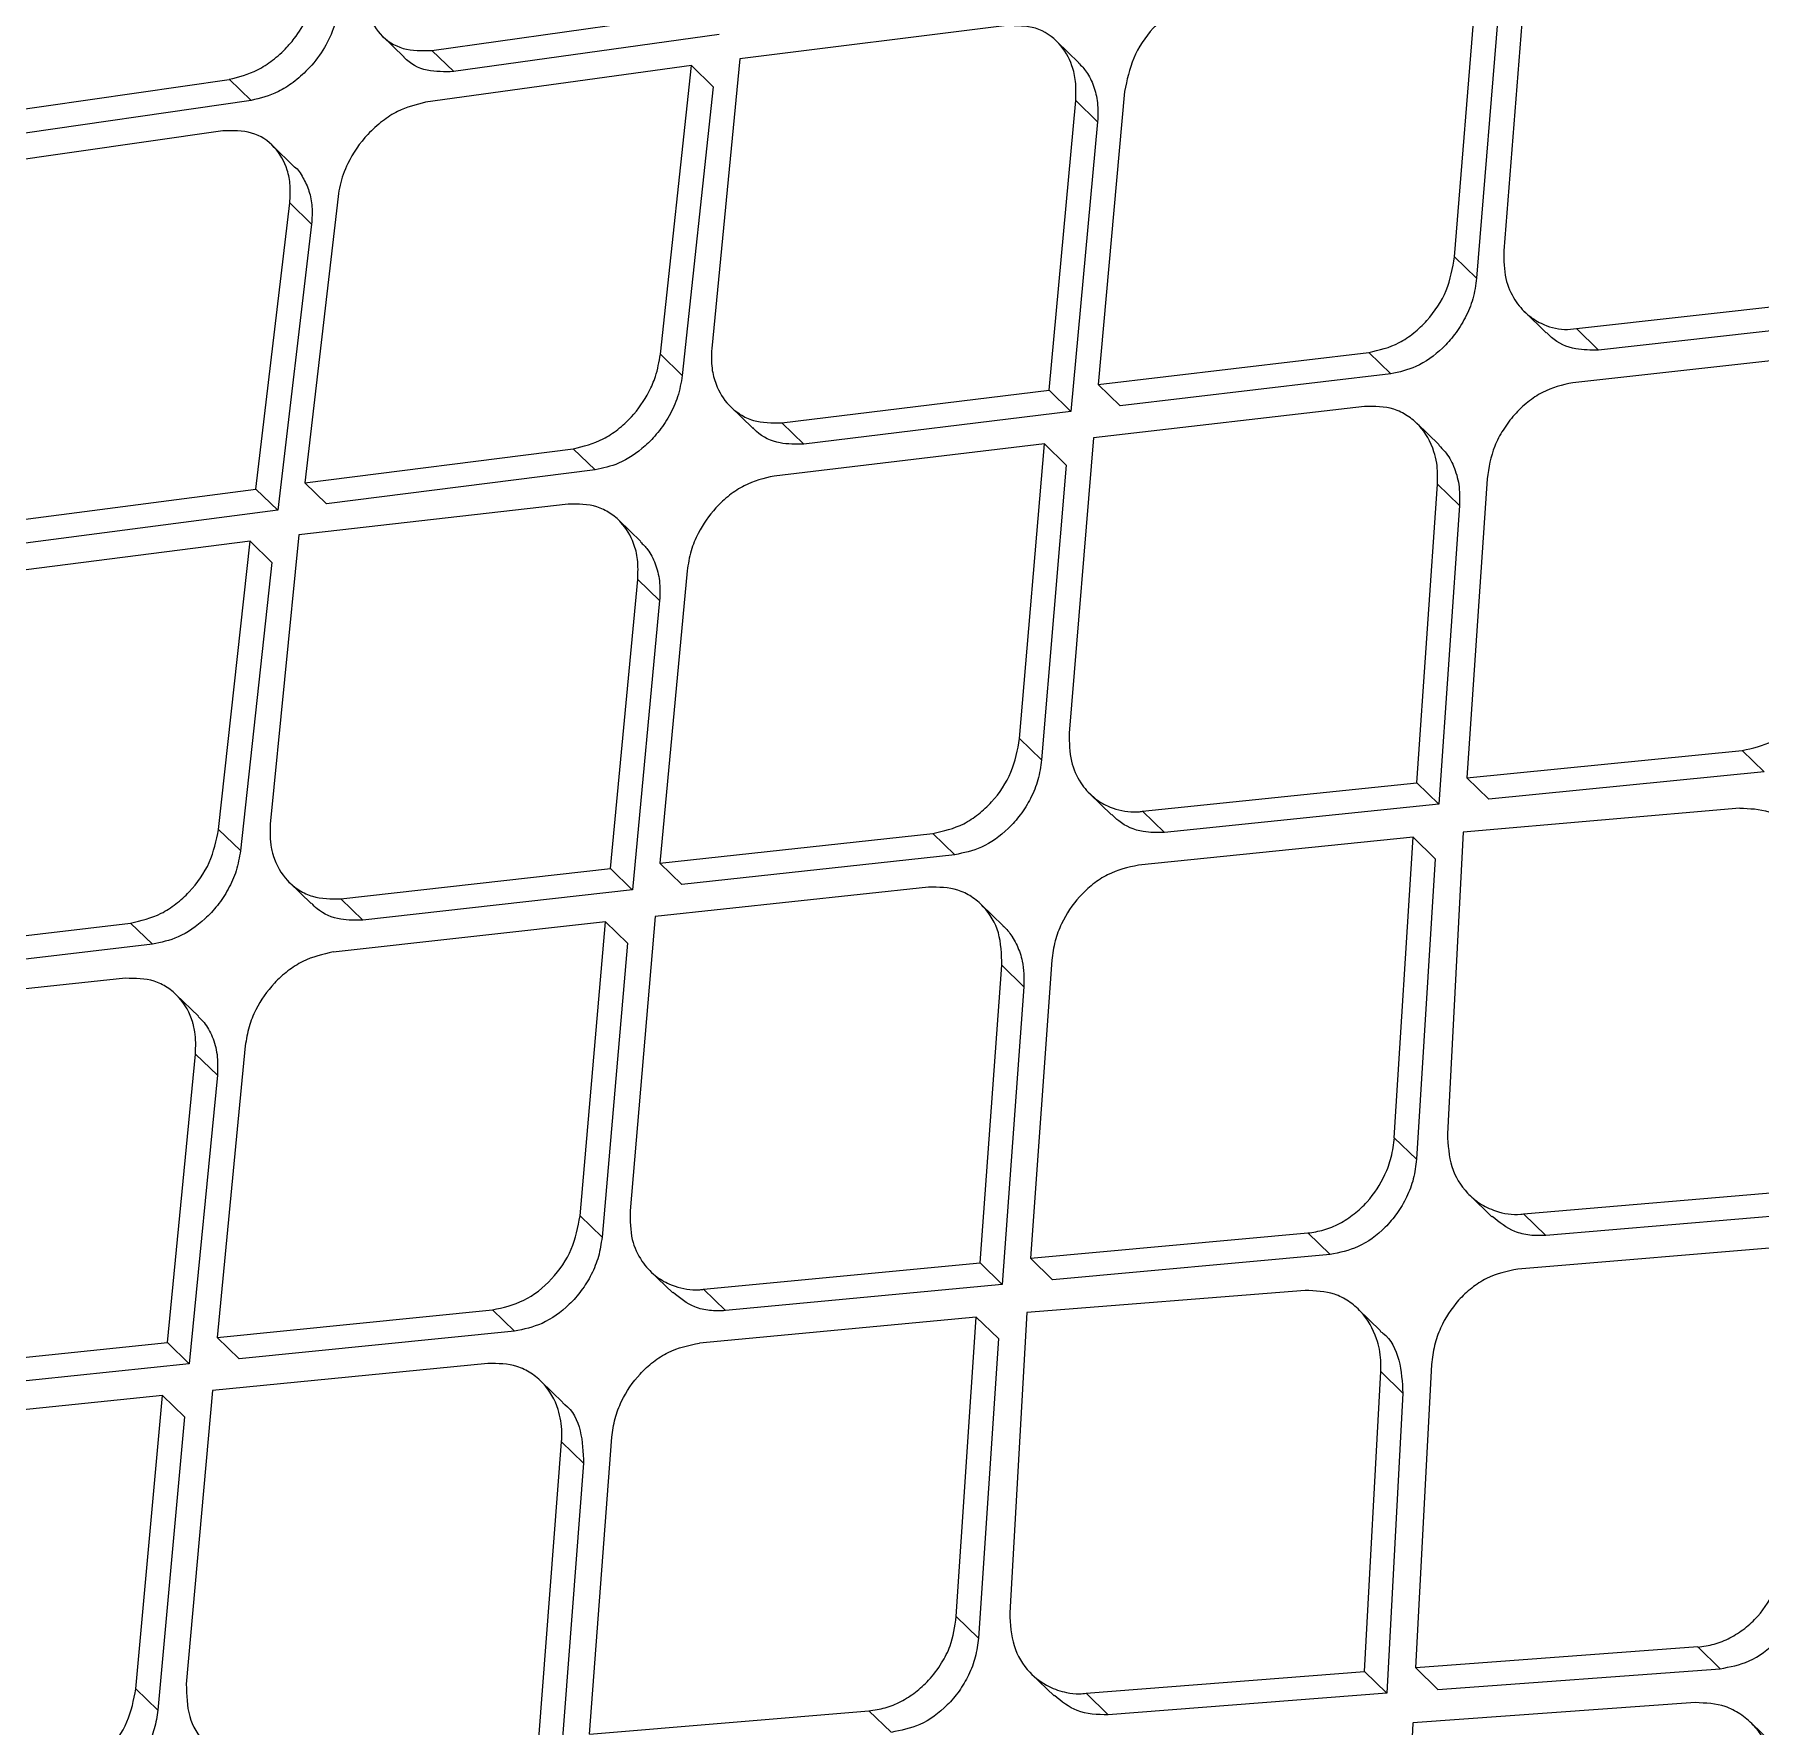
# Model space of a CAD drawing. Extents: x 400 to 501, y 484 to 634.
# Drawn here: x 489.293 to 490.242, y 519.491 to 520.421 of the extents above; entities that cross this region are included whole.
import ezdxf

# ---------------------------------------------------------------- set-up
doc = ezdxf.new("R2010")
doc.units = 0
doc.header["$MEASUREMENT"] = 0
doc.layers.add('DIM', color=3, linetype='Continuous')
doc.layers.add('GEOMETRY', color=3, linetype='Continuous', lineweight=25)

# ---------------------------------------------------------------- blocks, each defined once
blk = doc.blocks.new('2026 GRANDEE')
at = {"layer": 'GEOMETRY', "ltscale": 16}
for p, q in [((39.64885, -76.54115), (39.66204, -76.37862)), ((39.68883, -76.3752), (39.6759, -76.53796)), ((39.67411, -76.39038), (39.66095, -76.5529)), ((39.08632, -76.42772), (39.23225, -76.40728)), ((39.05894, -76.41965), (39.07091, -76.43128)), ((39.24427, -76.41896), (39.0983, -76.43937)), ((39.40251, -76.41408), (39.25563, -76.43237)), ((39.09832, -76.43938), (39.08632, -76.42772)), ((39.44209, -76.43446), (39.43, -76.42271)), ((39.22904, -76.43601), (39.08287, -76.45621)), ((39.21201, -76.59479), (39.22904, -76.43601)), ((39.24106, -76.44768), (39.22904, -76.43601)), ((39.25563, -76.43237), (39.24021, -76.59166)), ((38.82957, -76.46466), (38.97487, -76.4436)), ((38.97487, -76.44359), (38.98684, -76.45522)), ((39.24106, -76.44768), (39.22404, -76.60647)), ((38.98686, -76.45525), (38.84155, -76.47629)), ((39.42577, -76.61461), (39.44044, -76.45521)), ((39.44044, -76.45521), (39.45248, -76.46691)), ((39.46734, -76.4502), (39.45277, -76.61138)), ((39.45248, -76.46691), (39.43784, -76.62633)), ((38.97125, -76.47191), (38.82572, -76.49275)), ((39.01064, -76.49166), (38.99863, -76.47999)), ((38.98957, -76.66888), (39.00816, -76.5116)), ((39.00816, -76.5116), (39.02015, -76.52325)), ((39.03471, -76.50794), (39.01636, -76.66544)), ((39.02015, -76.52325), (39.00158, -76.68054)), ((39.64885, -76.54115), (39.66094, -76.5529)), ((39.68725, -76.57135), (39.69922, -76.58298)), ((39.71592, -76.58066), (39.86562, -76.56389)), ((39.72804, -76.59245), (39.71592, -76.58067)), ((39.87778, -76.5757), (39.72804, -76.59244)), ((39.21201, -76.59479), (39.22403, -76.60647)), ((39.45277, -76.61138), (39.60167, -76.59381)), ((39.61375, -76.60555), (39.60167, -76.59381)), ((39.86376, -76.59392), (39.7138, -76.61045)), ((39.61376, -76.60556), (39.46485, -76.62311)), ((39.2788, -76.63248), (39.42577, -76.61461)), ((39.42577, -76.61461), (39.43782, -76.62631)), ((39.45277, -76.61138), (39.46484, -76.6231)), ((39.25066, -76.62368), (39.26262, -76.6353)), ((39.43784, -76.62633), (39.29083, -76.64418)), ((39.59937, -76.62342), (39.45023, -76.64075)), ((39.2788, -76.63248), (39.29083, -76.64418)), ((39.64027, -76.64464), (39.62804, -76.63275)), ((39.01636, -76.66544), (39.16407, -76.64672)), ((39.16407, -76.64673), (39.17608, -76.6584)), ((39.4232, -76.64395), (39.27456, -76.66177)), ((39.4096, -76.80607), (39.4232, -76.64395)), ((39.4232, -76.64395), (39.43527, -76.65568)), ((39.45023, -76.64076), (39.43688, -76.80311)), ((39.43527, -76.65568), (39.42169, -76.81782)), ((39.01636, -76.66544), (39.02836, -76.6771)), ((39.1761, -76.65841), (39.02836, -76.6771)), ((39.62804, -76.83044), (39.63947, -76.66621)), ((39.63947, -76.66621), (39.65158, -76.67798)), ((39.66669, -76.66319), (39.65551, -76.82766)), ((38.84232, -76.68804), (38.98957, -76.66888)), ((38.98957, -76.66888), (39.00155, -76.68052)), ((39.00158, -76.68054), (38.85431, -76.69968)), ((39.16134, -76.67714), (39.01314, -76.69415)), ((39.20117, -76.69776), (39.18906, -76.686)), ((39.65158, -76.67798), (39.64019, -76.84224)), ((39.01314, -76.69416), (38.99745, -76.85318)), ((38.98632, -76.69756), (38.83884, -76.7165)), ((38.96901, -76.85608), (38.98632, -76.69756)), ((38.98632, -76.69756), (38.99833, -76.70922)), ((38.99832, -76.70923), (38.98103, -76.86775)), ((39.22671, -76.71379), (39.21176, -76.8746)), ((39.18453, -76.8776), (39.19957, -76.71856)), ((39.19957, -76.71856), (39.2116, -76.73025)), ((39.2116, -76.73025), (39.19659, -76.88932)), ((39.4096, -76.80607), (39.42169, -76.81781)), ((39.65551, -76.82766), (39.807, -76.81262)), ((39.807, -76.81263), (39.81917, -76.82446)), ((39.6555, -76.82766), (39.66765, -76.83946)), ((39.81919, -76.82446), (39.66766, -76.83946)), ((39.44818, -76.83644), (39.46019, -76.84811)), ((39.47712, -76.84603), (39.62804, -76.83043)), ((39.62804, -76.83044), (39.64017, -76.84222)), ((39.48923, -76.8578), (39.47712, -76.84603)), ((39.64019, -76.84224), (39.48923, -76.85779)), ((39.80564, -76.84437), (39.65356, -76.85762)), ((38.96901, -76.85608), (38.98102, -76.86774)), ((39.21176, -76.8746), (39.36191, -76.85825)), ((39.36191, -76.85826), (39.37399, -76.86999)), ((39.62607, -76.86036), (39.47491, -76.87572)), ((39.61569, -77.02561), (39.62607, -76.86036)), ((39.63822, -76.87217), (39.62607, -76.86036)), ((39.65356, -76.85762), (39.64487, -77.02343)), ((39.21176, -76.8746), (39.22382, -76.88632)), ((39.374, -76.87), (39.22382, -76.88632)), ((39.63822, -76.87217), (39.62787, -77.03745)), ((39.00795, -76.88524), (39.01989, -76.89684)), ((39.03631, -76.89426), (39.18453, -76.8776)), ((39.19657, -76.8893), (39.18453, -76.8776)), ((39.03631, -76.89426), (39.04834, -76.90595)), ((39.19659, -76.88932), (39.04834, -76.90595)), ((39.35953, -76.88778), (39.20915, -76.9039)), ((39.20914, -76.9039), (39.19531, -77.06579)), ((39.40051, -76.90906), (39.38841, -76.8973)), ((38.77166, -76.92507), (38.92061, -76.90756)), ((38.92061, -76.90756), (38.93261, -76.91922)), ((39.18189, -76.90687), (39.03199, -76.92347)), ((39.16782, -77.06854), (39.18189, -76.90687)), ((39.18189, -76.90687), (39.19395, -76.91859)), ((38.93262, -76.91923), (38.78366, -76.93673)), ((39.19395, -76.91859), (39.17991, -77.08028)), ((39.38785, -77.09445), (39.39984, -76.93077)), ((39.39984, -76.93077), (39.41195, -76.94253)), ((39.42728, -76.92797), (39.41553, -77.09188)), ((38.91782, -76.93792), (38.76839, -76.95373)), ((38.95787, -76.95876), (38.94575, -76.94698)), ((39.41195, -76.94253), (39.39999, -77.10625)), ((38.94084, -77.13822), (38.95629, -76.97958)), ((38.9563, -76.97958), (38.96833, -76.99127)), ((38.98366, -76.97503), (38.96829, -77.13542)), ((38.96832, -76.99127), (38.9529, -77.14993)), ((39.61569, -77.02561), (39.62786, -77.03744)), ((39.6868, -77.0675), (39.83886, -77.05457)), ((39.65716, -77.05724), (39.66935, -77.06908)), ((39.16782, -77.06854), (39.1799, -77.08028)), ((39.6868, -77.0675), (39.69901, -77.07936)), ((39.85111, -77.06648), (39.69901, -77.07936)), ((39.41553, -77.09188), (39.56818, -77.07796)), ((39.56817, -77.07797), (39.58034, -77.08979)), ((39.41553, -77.09188), (39.42767, -77.10368)), ((39.58036, -77.0898), (39.42767, -77.10368)), ((39.83745, -77.08504), (39.68368, -77.09787)), ((39.20655, -77.09906), (39.21876, -77.11093)), ((39.23575, -77.1089), (39.38785, -77.09445)), ((39.38785, -77.09446), (39.39997, -77.10623)), ((39.23575, -77.1089), (39.24785, -77.12066)), ((39.39999, -77.10625), (39.24785, -77.12066)), ((39.56669, -77.10959), (39.41348, -77.12173)), ((38.96829, -77.13542), (39.11963, -77.12023)), ((39.13171, -77.13196), (39.11963, -77.12023)), ((39.41348, -77.12173), (39.40413, -77.28691)), ((39.60808, -77.13172), (39.59588, -77.11987)), ((39.13172, -77.13198), (38.98034, -77.14713)), ((39.38577, -77.12427), (39.23344, -77.13849)), ((39.37474, -77.28889), (39.38577, -77.12427)), ((39.38577, -77.12427), (39.39791, -77.13607)), ((38.79144, -77.15373), (38.94084, -77.13821)), ((38.95288, -77.14991), (38.94084, -77.13821)), ((38.96829, -77.13542), (38.98034, -77.14713)), ((39.39791, -77.13607), (39.38692, -77.30072)), ((38.9529, -77.14993), (38.80347, -77.16542)), ((39.11716, -77.14967), (38.96558, -77.16463)), ((39.6362, -77.15026), (39.62742, -77.31706)), ((39.15832, -77.17113), (39.14622, -77.15938)), ((39.59929, -77.31919), (39.60821, -77.15421)), ((39.60821, -77.15421), (39.62041, -77.16606)), ((38.93811, -77.1674), (38.78704, -77.18285)), ((38.92353, -77.32857), (38.93811, -77.1674)), ((38.93811, -77.1674), (38.95017, -77.17911)), ((38.96558, -77.16464), (38.95123, -77.32602)), ((39.62041, -77.16606), (39.61153, -77.33108)), ((38.95017, -77.17912), (38.93561, -77.34031)), ((39.14506, -77.35594), (39.15765, -77.19284)), ((39.15765, -77.19284), (39.16976, -77.2046)), ((39.17295, -77.35357), (39.18531, -77.19025)), ((39.16975, -77.2046), (39.1572, -77.36773)), ((39.37474, -77.28889), (39.38691, -77.30071)), ((39.78263, -77.30563), (39.62743, -77.31706)), ((39.79491, -77.31756), (39.78263, -77.30563)), ((39.41638, -77.32068), (39.42856, -77.33252)), ((39.44618, -77.3311), (39.59929, -77.31919)), ((39.61151, -77.33106), (39.59929, -77.31919)), ((39.62743, -77.31706), (39.63967, -77.32896)), ((39.63967, -77.32896), (39.79493, -77.31758)), ((38.92353, -77.32857), (38.9356, -77.3403)), ((39.44618, -77.3311), (39.45838, -77.34295)), ((39.61153, -77.33108), (39.45838, -77.34295)), ((39.17295, -77.35357), (39.32671, -77.34073)), ((39.33887, -77.35255), (39.32671, -77.34073)), ((39.78134, -77.33621), (39.6259, -77.34742)), ((39.6259, -77.34743), (39.61792, -77.515)), ((39.824, -77.35914), (39.8117, -77.34718))]:
    blk.add_line(p, q, dxfattribs=at)
for points, knots in [([(39.33438, -73.67544), (39.09434, -73.98897), (38.61399, -74.61638), (37.8515, -75.526), (37.05848, -76.41081), (36.23285, -77.26654), (35.37707, -78.09213), (34.49221, -78.88512), (33.58253, -79.64758), (32.95509, -80.12791), (32.64153, -80.36794)], [0, 0, 0, 0, 0.124824, 0.249783, 0.374855, 0.499996, 0.625137, 0.750211, 0.875173, 1, 1, 1, 1]), ([(40.14972, -73.70901), (40.01275, -73.84193), (39.73443, -74.11201), (39.32574, -74.50955), (38.93363, -74.89114), (38.57287, -75.24237), (38.24336, -75.56322), (37.96324, -75.83588), (37.72849, -76.06427), (37.53515, -76.25228), (37.36101, -76.42151), (37.20524, -76.57283), (37.05758, -76.7162), (36.88867, -76.88014), (36.68246, -77.0802), (36.43229, -77.32275), (36.15065, -77.59564), (35.83749, -77.89882), (35.49276, -78.23226), (35.12444, -78.58816), (34.73372, -78.96549), (34.32187, -79.36323), (33.88208, -79.78813), (33.42907, -80.22587), (33.12305, -80.52238), (32.97275, -80.66801)], [0, 0, 0, 0, 0.057285, 0.116397, 0.171134, 0.221513, 0.267531, 0.309184, 0.338855, 0.365836, 0.39013, 0.411737, 0.431012, 0.451894, 0.482374, 0.517226, 0.556449, 0.600044, 0.64801, 0.700352, 0.753718, 0.810985, 0.872139, 0.937203, 1, 1, 1, 1]), ([(36.62326, -77.25879), (37.05222, -76.8403), (37.7117, -76.19693), (38.88801, -75.02476), (39.63765, -74.27338), (40.1598, -73.75003)], [0, 0, 0, 0, 0.360925, 0.55487, 1, 1, 1, 1]), ([(39.04953, -76.38815), (39.0493, -76.39138), (39.04887, -76.39765), (39.05101, -76.40852), (39.05729, -76.41966), (39.06989, -76.42802), (39.08086, -76.42782), (39.08632, -76.42772)], [0, 0, 0, 0, 0.137117, 0.26647, 0.500916, 0.751669, 1, 1, 1, 1]), ([(38.97487, -76.44359), (38.98013, -76.44227), (38.98833, -76.44021), (38.99897, -76.43322), (39.00469, -76.42807), (39.0085, -76.42385), (39.01264, -76.41879), (39.01942, -76.40822), (39.02176, -76.39803), (39.02315, -76.39198)], [0, 0, 0, 0, 0.232664, 0.362081, 0.499902, 0.528605, 0.579993, 0.750383, 1, 1, 1, 1]), ([(39.51471, -76.39771), (39.50925, -76.39905), (39.50086, -76.40112), (39.49029, -76.40828), (39.48532, -76.41292), (39.483, -76.4155), (39.483, -76.4155), (39.47865, -76.42034), (39.47115, -76.43176), (39.46861, -76.44406), (39.46734, -76.4502)], [0, 0, 0, 0, 0.23892, 0.367188, 0.500548, 0.500654, 0.50068, 0.50069, 0.750454, 1, 1, 1, 1]), ([(39.03514, -76.40363), (39.03493, -76.405), (39.03431, -76.40907), (39.0319, -76.41725), (39.02667, -76.42786), (39.01886, -76.43786), (39.01033, -76.44534), (38.99986, -76.45202), (38.99192, -76.45399), (38.98686, -76.45524)], [0, 0, 0, 0, 0.057416, 0.170564, 0.339231, 0.511546, 0.648991, 0.776359, 1, 1, 1, 1]), ([(39.44044, -76.45521), (39.44057, -76.4517), (39.44081, -76.44501), (39.43818, -76.43398), (39.43159, -76.42273), (39.41896, -76.4141), (39.40794, -76.41409), (39.40251, -76.41408)], [0, 0, 0, 0, 0.14642, 0.27883, 0.500793, 0.753754, 1, 1, 1, 1]), ([(39.09831, -76.43937), (39.09337, -76.43947), (39.08317, -76.43966), (39.07413, -76.4352), (39.07101, -76.43134), (39.07094, -76.43125)], [0, 0, 0, 0, 0.47807, 0.987811, 1, 1, 1, 1]), ([(39.442, -76.43455), (39.44354, -76.43617), (39.44699, -76.43978), (39.45056, -76.44726), (39.45287, -76.45647), (39.45261, -76.46338), (39.45248, -76.46691)], [0, 0, 0, 0, 0.203745, 0.45743, 0.722835, 1, 1, 1, 1]), ([(39.08287, -76.45621), (39.07767, -76.45749), (39.06952, -76.4595), (39.05884, -76.46646), (39.04879, -76.47548), (39.04039, -76.48784), (39.03596, -76.4999), (39.03502, -76.50592), (39.0347, -76.50794)], [0, 0, 0, 0, 0.228975, 0.359375, 0.50004, 0.749358, 0.915915, 1, 1, 1, 1]), ([(39.00816, -76.5116), (39.00837, -76.50834), (39.00877, -76.50201), (39.00657, -76.49112), (39.00028, -76.48002), (38.98772, -76.47163), (38.97676, -76.47182), (38.97125, -76.47192)], [0, 0, 0, 0, 0.138076, 0.267744, 0.500914, 0.748825, 1, 1, 1, 1]), ([(39.01064, -76.49167), (39.01065, -76.49167), (39.01285, -76.49294), (39.01553, -76.49776), (39.01907, -76.50493), (39.02076, -76.51368), (39.02035, -76.52003), (39.02015, -76.52325)], [0, 0, 0, 0, 0.000876, 0.241811, 0.488619, 0.741337, 1, 1, 1, 1]), ([(39.60167, -76.59382), (39.60734, -76.59249), (39.61594, -76.59048), (39.62655, -76.58324), (39.63604, -76.57426), (39.64549, -76.55993), (39.64774, -76.54741), (39.64886, -76.54115)], [0, 0, 0, 0, 0.244753, 0.371429, 0.500714, 0.75009, 1, 1, 1, 1]), ([(39.67589, -76.53796), (39.67595, -76.54317), (39.67606, -76.55297), (39.68126, -76.56476), (39.68824, -76.5729), (39.69736, -76.57877), (39.70716, -76.58168), (39.7137, -76.58093), (39.71592, -76.58067)], [0, 0, 0, 0, 0.211658, 0.398605, 0.560792, 0.698186, 0.897981, 1, 1, 1, 1]), ([(39.66096, -76.5529), (39.66042, -76.55671), (39.65937, -76.56413), (39.65498, -76.57469), (39.64922, -76.5839), (39.64049, -76.59364), (39.62846, -76.60233), (39.61842, -76.60455), (39.61376, -76.60558)], [0, 0, 0, 0, 0.153093, 0.29815, 0.435198, 0.564266, 0.797627, 1, 1, 1, 1]), ([(39.72804, -76.59245), (39.7238, -76.59248), (39.71436, -76.59256), (39.70456, -76.5882), (39.70029, -76.58372), (39.69941, -76.58279)], [0, 0, 0, 0, 0.392801, 0.874543, 1, 1, 1, 1]), ([(39.16407, -76.64673), (39.16966, -76.64539), (39.17816, -76.64335), (39.1888, -76.63622), (39.19786, -76.62793), (39.2049, -76.61779), (39.2101, -76.60587), (39.2113, -76.5989), (39.21201, -76.59479)], [0, 0, 0, 0, 0.242795, 0.369651, 0.499827, 0.71533, 0.831951, 1, 1, 1, 1]), ([(39.24021, -76.59166), (39.2401, -76.59533), (39.2399, -76.60223), (39.24277, -76.61309), (39.24815, -76.6219), (39.25569, -76.62802), (39.26513, -76.63258), (39.27339, -76.63252), (39.27879, -76.63249)], [0, 0, 0, 0, 0.153853, 0.288628, 0.500144, 0.631393, 0.758604, 1, 1, 1, 1]), ([(39.22404, -76.60648), (39.22337, -76.61038), (39.22208, -76.61795), (39.21718, -76.62864), (39.21097, -76.63779), (39.20192, -76.64722), (39.19004, -76.65531), (39.18044, -76.65744), (39.17609, -76.65841)], [0, 0, 0, 0, 0.159713, 0.309549, 0.44951, 0.579601, 0.809261, 1, 1, 1, 1]), ([(39.7138, -76.61045), (39.70814, -76.61175), (39.69951, -76.61373), (39.6889, -76.62095), (39.68152, -76.62791), (39.67538, -76.63618), (39.66914, -76.64786), (39.66765, -76.65714), (39.66668, -76.66319)], [0, 0, 0, 0, 0.243219, 0.370113, 0.500156, 0.633015, 0.760749, 1, 1, 1, 1]), ([(39.63947, -76.66621), (39.6395, -76.66227), (39.63956, -76.65609), (39.63675, -76.64472), (39.63145, -76.63533), (39.62303, -76.62835), (39.61331, -76.62348), (39.60489, -76.62345), (39.59937, -76.62342)], [0, 0, 0, 0, 0.159802, 0.250596, 0.499748, 0.631324, 0.758682, 1, 1, 1, 1]), ([(39.29083, -76.64418), (39.28644, -76.64425), (39.27688, -76.6444), (39.26737, -76.64012), (39.26346, -76.63586), (39.26279, -76.63513)], [0, 0, 0, 0, 0.413893, 0.900201, 1, 1, 1, 1]), ([(39.6401, -76.64482), (39.6413, -76.64595), (39.64471, -76.64916), (39.64862, -76.65641), (39.65169, -76.66638), (39.65162, -76.67403), (39.65158, -76.67798)], [0, 0, 0, 0, 0.145663, 0.411446, 0.696217, 1, 1, 1, 1]), ([(39.27456, -76.66177), (39.26899, -76.66308), (39.26048, -76.66508), (39.24982, -76.67219), (39.2407, -76.68054), (39.23342, -76.69115), (39.22839, -76.70316), (39.22729, -76.71011), (39.22671, -76.71379)], [0, 0, 0, 0, 0.241206, 0.368519, 0.499922, 0.716933, 0.850313, 1, 1, 1, 1]), ([(39.19957, -76.71856), (39.1997, -76.71487), (39.19993, -76.70794), (39.19714, -76.69698), (39.19185, -76.68811), (39.18442, -76.6819), (39.17506, -76.6772), (39.16678, -76.67717), (39.16134, -76.67715)], [0, 0, 0, 0, 0.153876, 0.288663, 0.500174, 0.629794, 0.756458, 1, 1, 1, 1]), ([(39.20102, -76.6979), (39.2024, -76.69927), (39.2058, -76.70265), (39.20945, -76.70993), (39.21199, -76.7194), (39.21174, -76.72657), (39.2116, -76.73025)], [0, 0, 0, 0, 0.176756, 0.435912, 0.71032, 1, 1, 1, 1]), ([(39.807, -76.81263), (39.8127, -76.81138), (39.82422, -76.80886), (39.83957, -76.79652), (39.85105, -76.77947), (39.85301, -76.76639), (39.85399, -76.75976)], [0, 0, 0, 0, 0.242262, 0.488911, 0.741124, 1, 1, 1, 1]), ([(39.36191, -76.85826), (39.36767, -76.85697), (39.37638, -76.85501), (39.38708, -76.84786), (39.39663, -76.83899), (39.40617, -76.82479), (39.40846, -76.81232), (39.4096, -76.80607)], [0, 0, 0, 0, 0.246673, 0.372888, 0.500757, 0.750116, 1, 1, 1, 1]), ([(39.43688, -76.80311), (39.43693, -76.8084), (39.43702, -76.81836), (39.44241, -76.83027), (39.44958, -76.83836), (39.45889, -76.84419), (39.46761, -76.84638), (39.47438, -76.84652), (39.47638, -76.84616), (39.47712, -76.84603)], [0, 0, 0, 0, 0.215693, 0.40556, 0.569535, 0.707569, 0.905124, 0.965332, 1, 1, 1, 1]), ([(39.4217, -76.81782), (39.42117, -76.82149), (39.42015, -76.82867), (39.41592, -76.83894), (39.41031, -76.848), (39.40162, -76.8578), (39.38931, -76.86673), (39.37891, -76.86896), (39.374, -76.87001)], [0, 0, 0, 0, 0.147992, 0.289391, 0.424233, 0.552558, 0.788818, 1, 1, 1, 1]), ([(39.80564, -76.84437), (39.81116, -76.84455), (39.81966, -76.84483), (39.82961, -76.85), (39.83732, -76.85651), (39.84314, -76.86557), (39.84682, -76.8769), (39.84696, -76.88463), (39.84704, -76.88887)], [0, 0, 0, 0, 0.237298, 0.365609, 0.500167, 0.69057, 0.8305, 1, 1, 1, 1]), ([(38.92061, -76.90756), (38.9263, -76.90625), (38.93493, -76.90426), (38.94567, -76.8972), (38.95535, -76.88844), (38.96516, -76.87446), (38.96773, -76.86221), (38.96901, -76.85608)], [0, 0, 0, 0, 0.245928, 0.372294, 0.5006, 0.750185, 1, 1, 1, 1]), ([(38.99745, -76.85318), (38.99735, -76.85754), (38.99722, -76.86306), (38.9985, -76.8685), (38.99891, -76.86994), (39.00065, -76.87563), (39.00484, -76.883), (39.0131, -76.88968), (39.02264, -76.89427), (39.03092, -76.89427), (39.03631, -76.89427)], [0, 0, 0, 0, 0.182849, 0.231148, 0.248384, 0.250512, 0.499781, 0.633292, 0.761317, 1, 1, 1, 1]), ([(39.48923, -76.8578), (39.48527, -76.85783), (39.47617, -76.8579), (39.4662, -76.85372), (39.46157, -76.84912), (39.46036, -76.84793)], [0, 0, 0, 0, 0.3628, 0.834375, 1, 1, 1, 1]), ([(38.98103, -76.86775), (38.98041, -76.87144), (38.97919, -76.87863), (38.97461, -76.88889), (38.9687, -76.89787), (38.95978, -76.90744), (38.94749, -76.91601), (38.93736, -76.91821), (38.93263, -76.91924)], [0, 0, 0, 0, 0.151296, 0.295109, 0.431449, 0.560331, 0.794784, 1, 1, 1, 1]), ([(39.47491, -76.87572), (39.46916, -76.87699), (39.46044, -76.87891), (39.44973, -76.88605), (39.44051, -76.89456), (39.43333, -76.90546), (39.42866, -76.91764), (39.42775, -76.92443), (39.42728, -76.92797)], [0, 0, 0, 0, 0.244999, 0.371429, 0.500157, 0.727138, 0.857934, 1, 1, 1, 1]), ([(39.39984, -76.93077), (39.39966, -76.92464), (39.3993, -76.91238), (39.39176, -76.89987), (39.3833, -76.89282), (39.3735, -76.88794), (39.36504, -76.88784), (39.35953, -76.88778)], [0, 0, 0, 0, 0.249707, 0.499158, 0.632476, 0.760519, 1, 1, 1, 1]), ([(39.04834, -76.90596), (39.04426, -76.90602), (39.03508, -76.90617), (39.02539, -76.90208), (39.02108, -76.89769), (39.02007, -76.89665)], [0, 0, 0, 0, 0.37965, 0.854416, 1, 1, 1, 1]), ([(39.40042, -76.90916), (39.40073, -76.9094), (39.40292, -76.91111), (39.40449, -76.91354), (39.4058, -76.91561), (39.4058, -76.91561), (39.4058, -76.91562), (39.4058, -76.91562), (39.40583, -76.91566), (39.40589, -76.91577), (39.40675, -76.91715), (39.4089, -76.92117), (39.41192, -76.92976), (39.41194, -76.93776), (39.41195, -76.94253)], [0, 0, 0, 0, 0.034529, 0.244094, 0.244116, 0.244127, 0.244148, 0.244322, 0.244674, 0.247759, 0.25534, 0.383676, 0.632093, 1, 1, 1, 1]), ([(39.03199, -76.92346), (39.02632, -76.92475), (39.01769, -76.92669), (39.00695, -76.93374), (38.99763, -76.94213), (38.99023, -76.95283), (38.98529, -76.96482), (38.98422, -76.97153), (38.98366, -76.97503)], [0, 0, 0, 0, 0.243788, 0.370473, 0.499997, 0.725799, 0.856959, 1, 1, 1, 1]), ([(38.9563, -76.97958), (38.95643, -76.97541), (38.95661, -76.97003), (38.95542, -76.96447), (38.95351, -76.95744), (38.94913, -76.94957), (38.941, -76.9428), (38.93154, -76.93806), (38.92325, -76.93798), (38.91782, -76.93792)], [0, 0, 0, 0, 0.173712, 0.224323, 0.250616, 0.499862, 0.631556, 0.758964, 1, 1, 1, 1]), ([(38.95769, -76.95894), (38.95883, -76.96), (38.96213, -76.96307), (38.96585, -76.97009), (38.96872, -76.97986), (38.96846, -76.98738), (38.96833, -76.99127)], [0, 0, 0, 0, 0.1412345, 0.4075795, 0.6938354, 1, 1, 1, 1]), ([(39.56817, -77.07797), (39.5711, -77.07753), (39.57697, -77.07664), (39.58561, -77.07298), (39.59371, -77.06776), (39.60285, -77.05923), (39.60991, -77.04835), (39.61444, -77.03606), (39.61527, -77.02919), (39.6157, -77.02561)], [0, 0, 0, 0, 0.124409, 0.249235, 0.374659, 0.500857, 0.726928, 0.857677, 1, 1, 1, 1]), ([(39.64486, -77.02343), (39.64523, -77.02964), (39.64596, -77.04204), (39.65374, -77.05457), (39.6627, -77.06215), (39.67227, -77.06668), (39.68124, -77.06825), (39.68626, -77.06758), (39.6868, -77.06751)], [0, 0, 0, 0, 0.249681, 0.498582, 0.627856, 0.773812, 0.975899, 1, 1, 1, 1]), ([(39.62788, -77.03745), (39.62745, -77.04104), (39.6266, -77.04809), (39.62272, -77.05823), (39.61741, -77.06729), (39.60892, -77.07726), (39.5964, -77.08657), (39.58555, -77.08876), (39.58035, -77.0898)], [0, 0, 0, 0, 0.143057, 0.280834, 0.413413, 0.540884, 0.779835, 1, 1, 1, 1]), ([(39.19531, -77.06579), (39.19536, -77.07119), (39.19545, -77.08132), (39.20105, -77.09334), (39.20844, -77.1014), (39.21791, -77.10707), (39.22661, -77.10913), (39.23321, -77.10928), (39.2351, -77.109), (39.23575, -77.1089)], [0, 0, 0, 0, 0.220335, 0.413561, 0.579597, 0.718377, 0.913427, 0.970264, 1, 1, 1, 1]), ([(39.11963, -77.12024), (39.12548, -77.11895), (39.13724, -77.11637), (39.15283, -77.10392), (39.16431, -77.08723), (39.16665, -77.07477), (39.16783, -77.06854)], [0, 0, 0, 0, 0.248841, 0.500152, 0.749815, 1, 1, 1, 1]), ([(39.699, -77.07937), (39.69603, -77.07943), (39.69013, -77.07955), (39.67956, -77.07699), (39.67344, -77.07203), (39.66952, -77.06886)], [0, 0, 0, 0, 0.26791, 0.531451, 1, 1, 1, 1]), ([(39.17991, -77.08028), (39.1794, -77.08383), (39.17839, -77.09079), (39.1743, -77.1008), (39.1688, -77.10973), (39.16014, -77.11956), (39.14757, -77.12869), (39.13685, -77.13092), (39.13172, -77.13198)], [0, 0, 0, 0, 0.143507, 0.28169, 0.414592, 0.542265, 0.781076, 1, 1, 1, 1]), ([(39.68368, -77.09787), (39.67778, -77.09907), (39.66889, -77.10089), (39.65811, -77.10803), (39.64886, -77.11661), (39.64178, -77.12765), (39.63736, -77.13997), (39.63659, -77.14675), (39.6362, -77.15026)], [0, 0, 0, 0, 0.2472, 0.373121, 0.500379, 0.730936, 0.86074, 1, 1, 1, 1]), ([(39.24785, -77.12066), (39.2449, -77.12075), (39.23905, -77.12093), (39.22866, -77.11854), (39.22273, -77.11374), (39.21895, -77.11068)], [0, 0, 0, 0, 0.26922, 0.533886, 1, 1, 1, 1]), ([(39.60821, -77.15421), (39.60825, -77.15211), (39.60837, -77.14586), (39.60599, -77.13396), (39.59952, -77.1227), (39.59074, -77.11531), (39.58073, -77.11013), (39.5722, -77.1098), (39.56669, -77.10959)], [0, 0, 0, 0, 0.08409, 0.250223, 0.499448, 0.635496, 0.764377, 1, 1, 1, 1]), ([(39.60786, -77.13201), (39.60837, -77.13234), (39.61356, -77.13576), (39.61931, -77.14771), (39.62004, -77.15995), (39.62041, -77.16606)], [0, 0, 0, 0, 0.05214, 0.526199, 1, 1, 1, 1]), ([(39.1853, -77.19025), (39.18577, -77.1868), (39.18669, -77.18013), (39.19136, -77.16799), (39.19864, -77.15712), (39.208, -77.14865), (39.21879, -77.14159), (39.22761, -77.13972), (39.23344, -77.13849)], [0, 0, 0, 0, 0.139084, 0.268877, 0.499784, 0.626902, 0.753282, 1, 1, 1, 1]), ([(39.15765, -77.19284), (39.15767, -77.19266), (39.15771, -77.19213), (39.15781, -77.1904), (39.15788, -77.18445), (39.15606, -77.17315), (39.14961, -77.16192), (39.141, -77.15482), (39.13113, -77.14991), (39.12265, -77.14976), (39.11716, -77.14967)], [0, 0, 0, 0, 0.007284, 0.02145, 0.070412, 0.250356, 0.499582, 0.634571, 0.763105, 1, 1, 1, 1]), ([(39.15812, -77.17138), (39.15855, -77.17166), (39.16357, -77.17489), (39.16903, -77.18652), (39.16951, -77.19857), (39.16976, -77.2046)], [0, 0, 0, 0, 0.044729, 0.522391, 1, 1, 1, 1]), ([(39.78263, -77.30564), (39.78564, -77.30524), (39.79164, -77.30443), (39.80041, -77.30083), (39.80855, -77.29564), (39.81775, -77.28705), (39.82472, -77.27602), (39.82902, -77.26361), (39.82971, -77.25675), (39.83006, -77.2532)], [0, 0, 0, 0, 0.125581, 0.250786, 0.375885, 0.501147, 0.730506, 0.860305, 1, 1, 1, 1]), ([(39.79492, -77.31758), (39.80033, -77.31657), (39.8115, -77.31448), (39.82417, -77.30497), (39.83254, -77.29488), (39.83766, -77.28581), (39.84129, -77.27572), (39.842, -77.26871), (39.84236, -77.26515)], [0, 0, 0, 0, 0.225388, 0.465699, 0.592598, 0.723848, 0.859602, 1, 1, 1, 1]), ([(39.32671, -77.34074), (39.32968, -77.34031), (39.33562, -77.33946), (39.34434, -77.33586), (39.35248, -77.33072), (39.36023, -77.32362), (39.36673, -77.31496), (39.37278, -77.30323), (39.374, -77.29436), (39.37475, -77.28889)], [0, 0, 0, 0, 0.125467, 0.250632, 0.375667, 0.500747, 0.651441, 0.784926, 1, 1, 1, 1]), ([(39.40413, -77.28691), (39.40448, -77.29311), (39.40518, -77.30549), (39.41377, -77.31934), (39.42454, -77.32741), (39.43424, -77.33069), (39.44143, -77.33162), (39.44494, -77.33124), (39.44618, -77.3311)], [0, 0, 0, 0, 0.2494, 0.498308, 0.694229, 0.843123, 0.944932, 1, 1, 1, 1]), ([(39.38692, -77.30072), (39.38649, -77.30422), (39.38564, -77.31112), (39.38182, -77.32105), (39.37656, -77.33), (39.36806, -77.33996), (39.35533, -77.34937), (39.34424, -77.35152), (39.33888, -77.35256)], [0, 0, 0, 0, 0.139988, 0.275558, 0.406803, 0.533823, 0.77452, 1, 1, 1, 1]), ([(38.87485, -77.37979), (38.88078, -77.37854), (38.89262, -77.37604), (38.90834, -77.36373), (38.91993, -77.34719), (38.92233, -77.33478), (38.92353, -77.32857)], [0, 0, 0, 0, 0.250649, 0.500184, 0.749849, 1, 1, 1, 1]), ([(38.95123, -77.32602), (38.95139, -77.33214), (38.9517, -77.34437), (38.95997, -77.35811), (38.97066, -77.36601), (38.98035, -77.36907), (38.98736, -77.36981), (38.99071, -77.36942), (38.99183, -77.36929)], [0, 0, 0, 0, 0.249437, 0.498609, 0.699182, 0.849648, 0.949863, 1, 1, 1, 1]), ([(38.93561, -77.34031), (38.93511, -77.34374), (38.93411, -77.35051), (38.93012, -77.36028), (38.92472, -77.36909), (38.91609, -77.37893), (38.90328, -77.38825), (38.89226, -77.39046), (38.88693, -77.39153)], [0, 0, 0, 0, 0.13953, 0.27486, 0.406043, 0.533137, 0.774214, 1, 1, 1, 1]), ([(39.45838, -77.34296), (39.4524, -77.34279), (39.44109, -77.34248), (39.43269, -77.33556), (39.42873, -77.3323)], [0, 0, 0, 0, 0.528209, 1, 1, 1, 1]), ([(39.82487, -77.38234), (39.82445, -77.37599), (39.8236, -77.36329), (39.8153, -77.34998), (39.80613, -77.34225), (39.7957, -77.33687), (39.78695, -77.33647), (39.78134, -77.33622)], [0, 0, 0, 0, 0.249175, 0.498698, 0.637201, 0.767007, 1, 1, 1, 1])]:
    blk.add_open_spline(points, degree=3, knots=knots, dxfattribs=at)

msp = doc.modelspace()

# ---------------------------------------------------------------- block references
at = {"layer": 'DIM'}
msp.add_blockref('2026 GRANDEE', (450.42478, 596.84033), dxfattribs=at)

doc.saveas('drawing.dxf')
